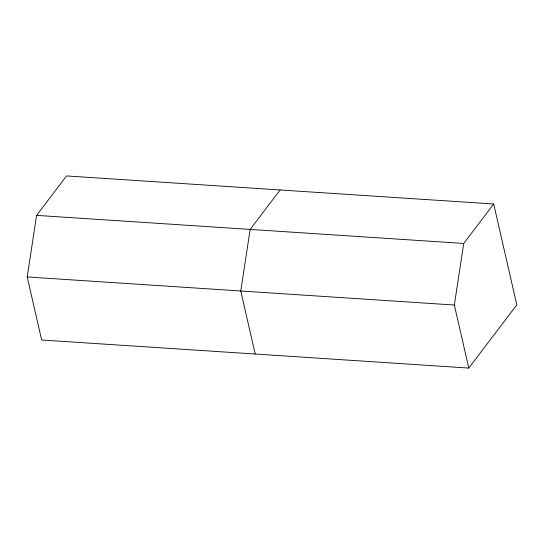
<?xml version="1.0" encoding="UTF-8"?>
<svg xmlns="http://www.w3.org/2000/svg" width="544" height="544" viewBox="0 0 544 544"><rect width="100%" height="100%" fill="white"/><g stroke="black" fill="none" stroke-linecap="round" stroke-linejoin="round"><path stroke-width="0.82" d="M27.2 276.957L36.584 215.376L66.552 175.93L493.7 204L516.8 304.864L468.785 368.07L41.636 340L27.2 276.957L454.349 305.028L468.785 368.07M454.349 305.028L463.733 243.447L493.7 204M280.126 189.965L250.158 229.412L240.774 290.992L255.211 354.035M36.584 215.376L463.733 243.447"/></g></svg>
